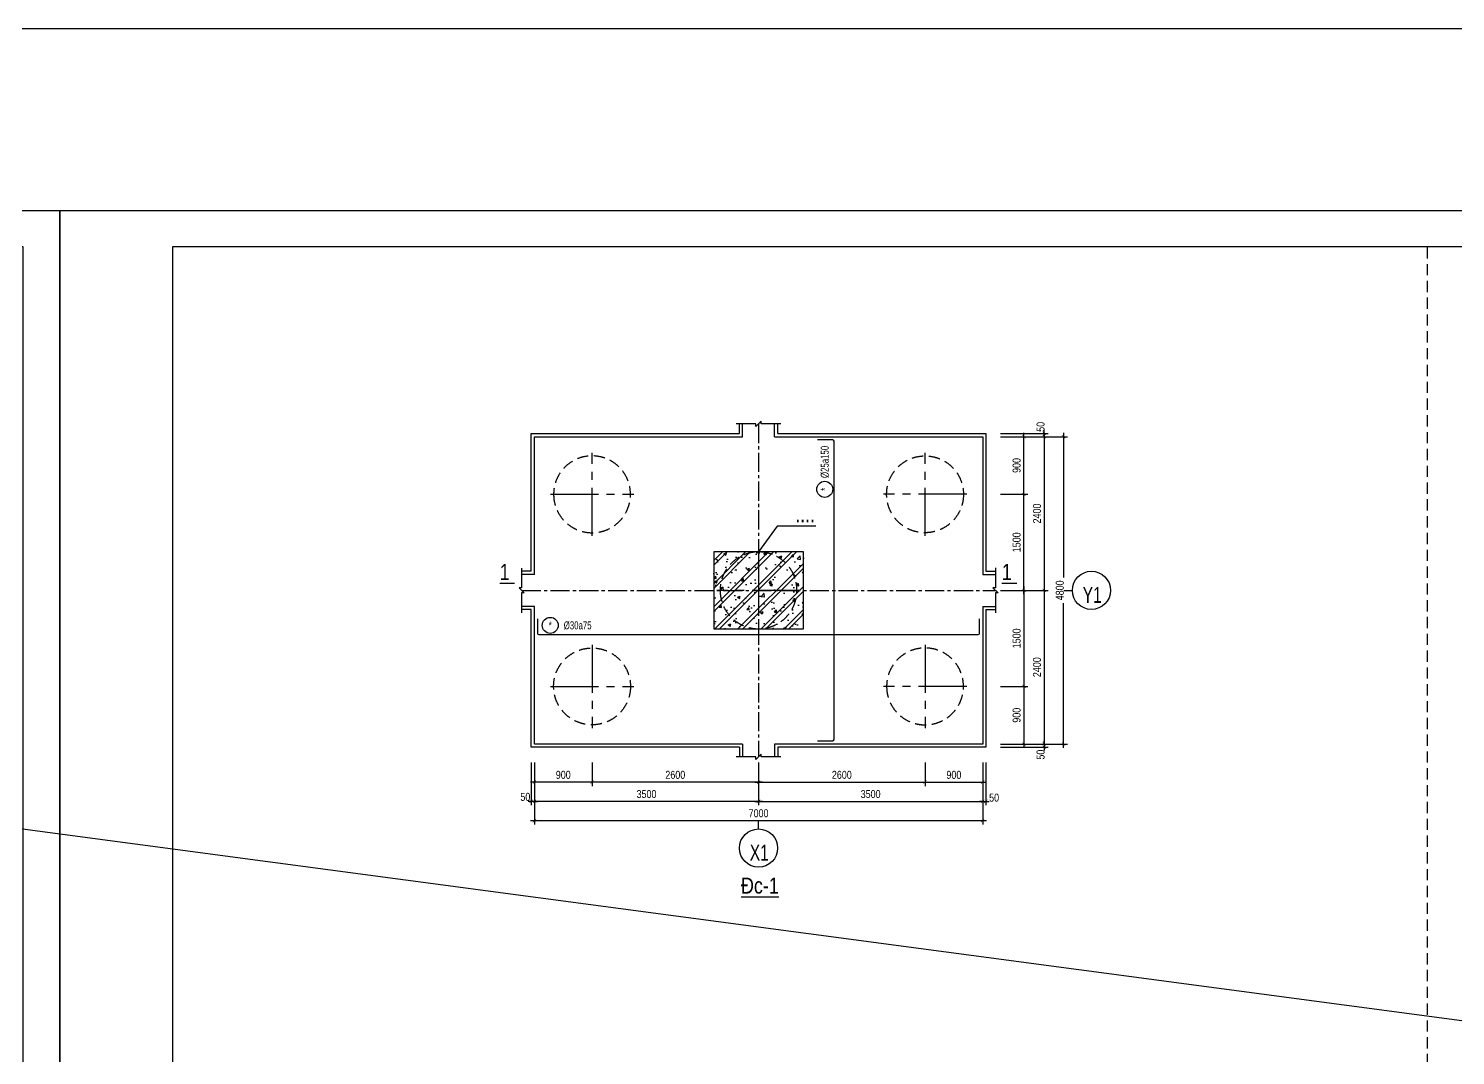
# Model space of a CAD drawing. Extents: x 71 to 2424299, y -14 to 1061502.
# Drawn here: x 1129961 to 1141102, y 494781 to 502800 of the extents above; entities that cross this region are included whole.
import ezdxf
from ezdxf.enums import TextEntityAlignment as Align

# ---------------------------------------------------------------- set-up
doc = ezdxf.new("R2010")
doc.units = 0
doc.header["$LTSCALE"] = 1000
doc.header["$MEASUREMENT"] = 0
doc.header["$PDMODE"] = 3
doc.linetypes.add('CENTER2', pattern=[1.125, 0.75, -0.125, 0.125, -0.125])
doc.linetypes.add('HIDDEN', pattern=[0.375, 0.25, -0.125])
doc.layers.get('0').update_dxf_attribs({"linetype": 'CONTINUOUS'})
doc.layers.get('Defpoints').update_dxf_attribs({"linetype": 'CONTINUOUS'})
for name, color, linetype in [('CDC.01.AXIS', 160, 'CENTER2'), ('CDC.02.DIM', 1, 'CONTINUOUS'), ('CDC.03.BORDER', 3, 'CONTINUOUS'), ('CDC.04.HIDDEN', 8, 'HIDDEN'), ('CDC.05.STEEL', 4, 'CONTINUOUS'), ('CDC.06.TEXT', 2, 'CONTINUOUS'), ('CDC.09.COLUMN', 4, 'CONTINUOUS'), ('CDC.10.HATCH', 9, 'CONTINUOUS'), ('CDC.11.NOTE', 8, 'CONTINUOUS'), ('CDC.12.PILE', 7, 'CONTINUOUS'), ('CDC.14.STEELNUM', 9, 'CONTINUOUS'), ('KCS_CHI', 1, 'CONTINUOUS')]:
    doc.layers.add(name, color=color, linetype=linetype)
doc.styles.add('ARIAL', font='arial.ttf', dxfattribs={"width": 0.8})
doc.dimstyles.new('50', dxfattribs={"dimscale": 25, "dimtxt": 2.5, "dimasz": 1, "dimexe": 1.2, "dimexo": 0, "dimgap": 1, "dimtad": 1, "dimdec": 0, "dimlfac": 2, "dimdsep": 46, "dimtxsty": 'ARIAL', "dimblk": 'ARCHTICK', "dimcen": 1, "dimdle": 1.2, "dimclrd": 1, "dimclre": 1, "dimclrt": 2, "dimadec": 0, "dimazin": 0, "dimtfac": 0.00072, "dimtdec": 0, "dimtix": 1, "dimtmove": 2, "dimatfit": 3, "dimfxl": 1, "dimtolj": 1, "dimarcsym": 0})

# ---------------------------------------------------------------- blocks, each defined once
blk = doc.blocks.new('_ArchTick')
at = {"color": 0, "linetype": 'ByBlock', "const_width": 0.15}
blk.add_lwpolyline([(-0.5, -0.5), (0.5, 0.5)], dxfattribs=at)
blk = doc.blocks.new('*D1817')
at = {"layer": 'CDC.02.DIM', "color": 1, "lineweight": -2, "transparency": 16777216}
for p, q in [((1137550, 499613), (1137922, 499613)), ((1137892, 499643), (1137892, 498383)), ((1137550, 498413), (1137922, 498413))]:
    blk.add_line(p, q, dxfattribs=at)
at = {"layer": 'Defpoints', "color": 0, "transparency": 16777216}
for p in [(1137550, 499613), (1137550, 498413), (1137892, 498413)]:
    blk.add_point(p, dxfattribs=at)
at = {"layer": 'CDC.02.DIM', "color": 1, "lineweight": -2, "transparency": 16777216, "xscale": 25, "yscale": 25, "zscale": 25}
for p, rotation in [((1137892, 499613), 90), ((1137892, 498413), 270)]:
    blk.add_blockref('_ArchTick', p, dxfattribs=dict(at, rotation=rotation))
at = {"layer": 'CDC.02.DIM', "color": 2, "transparency": 16777216, "insert": (1137835, 499013), "char_height": 62.5, "attachment_point": 5, "rotation": 90, "style": 'ARIAL'}
blk.add_mtext('\\A1;2400', dxfattribs=at)
blk = doc.blocks.new('*D1818')
at = {"layer": 'CDC.02.DIM', "color": 1, "lineweight": -2, "transparency": 16777216}
for p, q in [((1137550, 498413), (1137922, 498413)), ((1137892, 498443), (1137892, 497183)), ((1137550, 497213), (1137922, 497213))]:
    blk.add_line(p, q, dxfattribs=at)
at = {"layer": 'Defpoints', "color": 0, "transparency": 16777216}
for p in [(1137550, 498413), (1137550, 497213), (1137892, 497213)]:
    blk.add_point(p, dxfattribs=at)
at = {"layer": 'CDC.02.DIM', "color": 1, "lineweight": -2, "transparency": 16777216, "xscale": 25, "yscale": 25, "zscale": 25}
for p, rotation in [((1137892, 498413), 90), ((1137892, 497213), 270)]:
    blk.add_blockref('_ArchTick', p, dxfattribs=dict(at, rotation=rotation))
at = {"layer": 'CDC.02.DIM', "color": 2, "transparency": 16777216, "insert": (1137835, 497813), "char_height": 62.5, "attachment_point": 5, "rotation": 90, "style": 'ARIAL'}
blk.add_mtext('\\A1;2400', dxfattribs=at)
blk = doc.blocks.new('*D1819')
at = {"layer": 'CDC.02.DIM', "color": 1, "lineweight": -2, "transparency": 16777216}
for p, q in [((1137550, 499613), (1138072, 499613)), ((1138042, 499643), (1138042, 498514)), ((1138042, 497183), (1138042, 498313)), ((1137550, 497213), (1138072, 497213))]:
    blk.add_line(p, q, dxfattribs=at)
at = {"layer": 'Defpoints', "color": 0, "transparency": 16777216}
for p in [(1137550, 499613), (1137550, 497213), (1138042, 497213)]:
    blk.add_point(p, dxfattribs=at)
at = {"layer": 'CDC.02.DIM', "color": 1, "lineweight": -2, "transparency": 16777216, "xscale": 25, "yscale": 25, "zscale": 25}
for p, rotation in [((1138042, 499613), 90), ((1138042, 497213), 270)]:
    blk.add_blockref('_ArchTick', p, dxfattribs=dict(at, rotation=rotation))
at = {"layer": 'CDC.02.DIM', "color": 2, "transparency": 16777216, "insert": (1138013, 498413), "char_height": 62.5, "attachment_point": 5, "rotation": 90, "style": 'ARIAL'}
blk.add_mtext('\\A1;4800', dxfattribs=at)
blk = doc.blocks.new('*D1820')
at = {"layer": 'CDC.02.DIM', "color": 1, "lineweight": -2, "transparency": 16777216}
for p, q in [((1137550, 499638), (1137922, 499638)), ((1137550, 499613), (1137922, 499613)), ((1137892, 499638), (1137892, 499663)), ((1137892, 499613), (1137892, 499638)), ((1137892, 499613), (1137892, 499588))]:
    blk.add_line(p, q, dxfattribs=at)
at = {"layer": 'Defpoints', "color": 0, "transparency": 16777216}
for p in [(1137550, 499638), (1137550, 499613), (1137892, 499638)]:
    blk.add_point(p, dxfattribs=at)
at = {"layer": 'CDC.02.DIM', "color": 1, "lineweight": -2, "transparency": 16777216, "xscale": 25, "yscale": 25, "zscale": 25}
for p, rotation in [((1137892, 499638), 270), ((1137892, 499613), 90)]:
    blk.add_blockref('_ArchTick', p, dxfattribs=dict(at, rotation=rotation))
at = {"layer": 'CDC.02.DIM', "color": 2, "transparency": 16777216, "insert": (1137863, 499690), "char_height": 62.5, "attachment_point": 5, "rotation": 90, "style": 'ARIAL'}
blk.add_mtext('\\A1;50', dxfattribs=at)
blk = doc.blocks.new('*D1821')
at = {"layer": 'CDC.02.DIM', "color": 1, "lineweight": -2, "transparency": 16777216}
for p, q in [((1137892, 497213), (1137892, 497238)), ((1137550, 497213), (1137922, 497213)), ((1137550, 497188), (1137922, 497188)), ((1137892, 497213), (1137892, 497188)), ((1137892, 497188), (1137892, 497163))]:
    blk.add_line(p, q, dxfattribs=at)
at = {"layer": 'Defpoints', "color": 0, "transparency": 16777216}
for p in [(1137550, 497213), (1137550, 497188), (1137892, 497188)]:
    blk.add_point(p, dxfattribs=at)
at = {"layer": 'CDC.02.DIM', "color": 1, "lineweight": -2, "transparency": 16777216, "xscale": 25, "yscale": 25, "zscale": 25}
for p, rotation in [((1137892, 497213), 270), ((1137892, 497188), 90)]:
    blk.add_blockref('_ArchTick', p, dxfattribs=dict(at, rotation=rotation))
at = {"layer": 'CDC.02.DIM', "color": 2, "transparency": 16777216, "insert": (1137863, 497130), "char_height": 62.5, "attachment_point": 5, "rotation": 90, "style": 'ARIAL'}
blk.add_mtext('\\A1;50', dxfattribs=at)
blk = doc.blocks.new('*D1822')
at = {"layer": 'CDC.02.DIM', "color": 1, "lineweight": -2, "transparency": 16777216}
for p, q in [((1137550, 499163), (1137763, 499163)), ((1137733, 498383), (1137733, 499193)), ((1137550, 498413), (1137763, 498413))]:
    blk.add_line(p, q, dxfattribs=at)
at = {"layer": 'Defpoints', "color": 0, "transparency": 16777216}
for p in [(1137550, 499163), (1137733, 499163), (1137550, 498413)]:
    blk.add_point(p, dxfattribs=at)
at = {"layer": 'CDC.02.DIM', "color": 1, "lineweight": -2, "transparency": 16777216, "xscale": 25, "yscale": 25, "zscale": 25}
for p, rotation in [((1137733, 499163), 90), ((1137733, 498413), 270)]:
    blk.add_blockref('_ArchTick', p, dxfattribs=dict(at, rotation=rotation))
at = {"layer": 'CDC.02.DIM', "color": 2, "transparency": 16777216, "insert": (1137676, 498788), "char_height": 62.5, "attachment_point": 5, "rotation": 90, "style": 'ARIAL'}
blk.add_mtext('\\A1;1500', dxfattribs=at)
blk = doc.blocks.new('*D1823')
at = {"layer": 'CDC.02.DIM', "color": 1, "lineweight": -2, "transparency": 16777216}
for p, q in [((1137550, 498413), (1137763, 498413)), ((1137733, 498443), (1137733, 497633)), ((1137550, 497663), (1137763, 497663))]:
    blk.add_line(p, q, dxfattribs=at)
at = {"layer": 'Defpoints', "color": 0, "transparency": 16777216}
for p in [(1137550, 498413), (1137550, 497663), (1137733, 497663)]:
    blk.add_point(p, dxfattribs=at)
at = {"layer": 'CDC.02.DIM', "color": 1, "lineweight": -2, "transparency": 16777216, "xscale": 25, "yscale": 25, "zscale": 25}
for p, rotation in [((1137733, 498413), 90), ((1137733, 497663), 270)]:
    blk.add_blockref('_ArchTick', p, dxfattribs=dict(at, rotation=rotation))
at = {"layer": 'CDC.02.DIM', "color": 2, "transparency": 16777216, "insert": (1137676, 498038), "char_height": 62.5, "attachment_point": 5, "rotation": 90, "style": 'ARIAL'}
blk.add_mtext('\\A1;1500', dxfattribs=at)
blk = doc.blocks.new('*D1824')
at = {"layer": 'CDC.02.DIM', "color": 1, "lineweight": -2, "transparency": 16777216}
for p, q in [((1133911, 497070), (1133911, 496735)), ((1135661, 497070), (1135661, 496735)), ((1135691, 496765), (1133881, 496765))]:
    blk.add_line(p, q, dxfattribs=at)
at = {"layer": 'Defpoints', "color": 0, "transparency": 16777216}
for p in [(1133911, 497070), (1135661, 497070), (1133911, 496765)]:
    blk.add_point(p, dxfattribs=at)
at = {"layer": 'CDC.02.DIM', "color": 1, "lineweight": -2, "transparency": 16777216, "xscale": 25, "yscale": 25, "zscale": 25, "rotation": 180}
blk.add_blockref('_ArchTick', (1133911, 496765), dxfattribs=at)
at = {"layer": 'CDC.02.DIM', "color": 1, "lineweight": -2, "transparency": 16777216, "xscale": 25, "yscale": 25, "zscale": 25}
blk.add_blockref('_ArchTick', (1135661, 496765), dxfattribs=at)
at = {"layer": 'CDC.02.DIM', "color": 2, "transparency": 16777216, "insert": (1134786, 496822), "char_height": 62.5, "attachment_point": 5, "style": 'ARIAL'}
blk.add_mtext('\\A1;3500', dxfattribs=at)
blk = doc.blocks.new('*D1825')
at = {"layer": 'CDC.02.DIM', "color": 1, "lineweight": -2, "transparency": 16777216}
for p, q in [((1133886, 497070), (1133886, 496735)), ((1133911, 497070), (1133911, 496735)), ((1133886, 496765), (1133861, 496765)), ((1133911, 496765), (1133886, 496765)), ((1133911, 496765), (1133936, 496765))]:
    blk.add_line(p, q, dxfattribs=at)
at = {"layer": 'Defpoints', "color": 0, "transparency": 16777216}
for p in [(1133886, 497070), (1133911, 497070), (1133886, 496765)]:
    blk.add_point(p, dxfattribs=at)
at = {"layer": 'CDC.02.DIM', "color": 1, "lineweight": -2, "transparency": 16777216, "xscale": 25, "yscale": 25, "zscale": 25}
blk.add_blockref('_ArchTick', (1133886, 496765), dxfattribs=at)
at = {"layer": 'CDC.02.DIM', "color": 1, "lineweight": -2, "transparency": 16777216, "xscale": 25, "yscale": 25, "zscale": 25, "rotation": 180}
blk.add_blockref('_ArchTick', (1133911, 496765), dxfattribs=at)
at = {"layer": 'CDC.02.DIM', "color": 2, "transparency": 16777216, "insert": (1133840, 496800), "char_height": 62.5, "attachment_point": 5, "style": 'ARIAL'}
blk.add_mtext('\\A1;50', dxfattribs=at)
blk = doc.blocks.new('*D1826')
at = {"layer": 'CDC.02.DIM', "color": 1, "lineweight": -2, "transparency": 16777216}
for p, q in [((1135661, 497070), (1135661, 496735)), ((1137411, 497070), (1137411, 496735)), ((1135631, 496765), (1137441, 496765))]:
    blk.add_line(p, q, dxfattribs=at)
at = {"layer": 'Defpoints', "color": 0, "transparency": 16777216}
for p in [(1135661, 497070), (1137411, 497070), (1137411, 496765)]:
    blk.add_point(p, dxfattribs=at)
at = {"layer": 'CDC.02.DIM', "color": 1, "lineweight": -2, "transparency": 16777216, "xscale": 25, "yscale": 25, "zscale": 25, "rotation": 180}
blk.add_blockref('_ArchTick', (1135661, 496765), dxfattribs=at)
at = {"layer": 'CDC.02.DIM', "color": 1, "lineweight": -2, "transparency": 16777216, "xscale": 25, "yscale": 25, "zscale": 25}
blk.add_blockref('_ArchTick', (1137411, 496765), dxfattribs=at)
at = {"layer": 'CDC.02.DIM', "color": 2, "transparency": 16777216, "insert": (1136536, 496822), "char_height": 62.5, "attachment_point": 5, "style": 'ARIAL'}
blk.add_mtext('\\A1;3500', dxfattribs=at)
blk = doc.blocks.new('*D1827')
at = {"layer": 'CDC.02.DIM', "color": 1, "lineweight": -2, "transparency": 16777216}
for p, q in [((1137411, 497070), (1137411, 496735)), ((1137436, 497070), (1137436, 496735)), ((1137411, 496765), (1137386, 496765)), ((1137411, 496765), (1137436, 496765)), ((1137436, 496765), (1137461, 496765))]:
    blk.add_line(p, q, dxfattribs=at)
at = {"layer": 'Defpoints', "color": 0, "transparency": 16777216}
for p in [(1137411, 497070), (1137436, 497070), (1137436, 496765)]:
    blk.add_point(p, dxfattribs=at)
at = {"layer": 'CDC.02.DIM', "color": 1, "lineweight": -2, "transparency": 16777216, "xscale": 25, "yscale": 25, "zscale": 25}
blk.add_blockref('_ArchTick', (1137411, 496765), dxfattribs=at)
at = {"layer": 'CDC.02.DIM', "color": 1, "lineweight": -2, "transparency": 16777216, "xscale": 25, "yscale": 25, "zscale": 25, "rotation": 180}
blk.add_blockref('_ArchTick', (1137436, 496765), dxfattribs=at)
at = {"layer": 'CDC.02.DIM', "color": 2, "transparency": 16777216, "insert": (1137500, 496794), "char_height": 62.5, "attachment_point": 5, "style": 'ARIAL'}
blk.add_mtext('\\A1;50', dxfattribs=at)
blk = doc.blocks.new('*D1828')
at = {"layer": 'CDC.02.DIM', "color": 1, "lineweight": -2, "transparency": 16777216}
for p, q in [((1133911, 497070), (1133911, 496585)), ((1137411, 497070), (1137411, 496585)), ((1133881, 496615), (1137441, 496615))]:
    blk.add_line(p, q, dxfattribs=at)
at = {"layer": 'Defpoints', "color": 0, "transparency": 16777216}
for p in [(1133911, 497070), (1137411, 497070), (1137411, 496615)]:
    blk.add_point(p, dxfattribs=at)
at = {"layer": 'CDC.02.DIM', "color": 1, "lineweight": -2, "transparency": 16777216, "xscale": 25, "yscale": 25, "zscale": 25, "rotation": 180}
blk.add_blockref('_ArchTick', (1133911, 496615), dxfattribs=at)
at = {"layer": 'CDC.02.DIM', "color": 1, "lineweight": -2, "transparency": 16777216, "xscale": 25, "yscale": 25, "zscale": 25}
blk.add_blockref('_ArchTick', (1137411, 496615), dxfattribs=at)
at = {"layer": 'CDC.02.DIM', "color": 2, "transparency": 16777216, "insert": (1135661, 496672), "char_height": 62.5, "attachment_point": 5, "style": 'ARIAL'}
blk.add_mtext('\\A1;7000', dxfattribs=at)
blk = doc.blocks.new('*D1829')
at = {"layer": 'CDC.02.DIM', "color": 1, "lineweight": -2, "transparency": 16777216}
for p, q in [((1134361, 497070), (1134361, 496885)), ((1135661, 497070), (1135661, 496885)), ((1135691, 496915), (1134331, 496915))]:
    blk.add_line(p, q, dxfattribs=at)
at = {"layer": 'Defpoints', "color": 0, "transparency": 16777216}
for p in [(1134361, 497070), (1135661, 497070), (1134361, 496915)]:
    blk.add_point(p, dxfattribs=at)
at = {"layer": 'CDC.02.DIM', "color": 1, "lineweight": -2, "transparency": 16777216, "xscale": 25, "yscale": 25, "zscale": 25, "rotation": 180}
blk.add_blockref('_ArchTick', (1134361, 496915), dxfattribs=at)
at = {"layer": 'CDC.02.DIM', "color": 1, "lineweight": -2, "transparency": 16777216, "xscale": 25, "yscale": 25, "zscale": 25}
blk.add_blockref('_ArchTick', (1135661, 496915), dxfattribs=at)
at = {"layer": 'CDC.02.DIM', "color": 2, "transparency": 16777216, "insert": (1135011, 496972), "char_height": 62.5, "attachment_point": 5, "style": 'ARIAL'}
blk.add_mtext('\\A1;2600', dxfattribs=at)
blk = doc.blocks.new('*D1830')
at = {"layer": 'CDC.02.DIM', "color": 1, "lineweight": -2, "transparency": 16777216}
for p, q in [((1135661, 497070), (1135661, 496885)), ((1136961, 497070), (1136961, 496885)), ((1135631, 496915), (1136991, 496915))]:
    blk.add_line(p, q, dxfattribs=at)
at = {"layer": 'Defpoints', "color": 0, "transparency": 16777216}
for p in [(1135661, 497070), (1136961, 497070), (1136961, 496915)]:
    blk.add_point(p, dxfattribs=at)
at = {"layer": 'CDC.02.DIM', "color": 1, "lineweight": -2, "transparency": 16777216, "xscale": 25, "yscale": 25, "zscale": 25, "rotation": 180}
blk.add_blockref('_ArchTick', (1135661, 496915), dxfattribs=at)
at = {"layer": 'CDC.02.DIM', "color": 1, "lineweight": -2, "transparency": 16777216, "xscale": 25, "yscale": 25, "zscale": 25}
blk.add_blockref('_ArchTick', (1136961, 496915), dxfattribs=at)
at = {"layer": 'CDC.02.DIM', "color": 2, "transparency": 16777216, "insert": (1136311, 496972), "char_height": 62.5, "attachment_point": 5, "style": 'ARIAL'}
blk.add_mtext('\\A1;2600', dxfattribs=at)
blk = doc.blocks.new('D1200')
at = {"layer": 'CDC.01.AXIS'}
for p, q in [((0, -650), (0, 650)), ((650, 0), (-650, 0))]:
    blk.add_line(p, q, dxfattribs=at)
at = {"layer": 'CDC.04.HIDDEN', "ltscale": 0.7}
blk.add_circle((0, 0), 600, dxfattribs=at)
blk = doc.blocks.new('*D1725')
at = {"layer": 'CDC.02.DIM', "color": 1, "lineweight": -2, "transparency": 16777216}
for p, q in [((1133911, 497070), (1133911, 496885)), ((1134361, 497070), (1134361, 496885)), ((1134391, 496915), (1133881, 496915))]:
    blk.add_line(p, q, dxfattribs=at)
at = {"layer": 'Defpoints', "color": 0, "transparency": 16777216}
for p in [(1133911, 497070), (1134361, 497070), (1133911, 496915)]:
    blk.add_point(p, dxfattribs=at)
at = {"layer": 'CDC.02.DIM', "color": 1, "lineweight": -2, "transparency": 16777216, "xscale": 25, "yscale": 25, "zscale": 25, "rotation": 180}
blk.add_blockref('_ArchTick', (1133911, 496915), dxfattribs=at)
at = {"layer": 'CDC.02.DIM', "color": 1, "lineweight": -2, "transparency": 16777216, "xscale": 25, "yscale": 25, "zscale": 25}
blk.add_blockref('_ArchTick', (1134361, 496915), dxfattribs=at)
at = {"layer": 'CDC.02.DIM', "color": 2, "transparency": 16777216, "insert": (1134136, 496972), "char_height": 62.5, "attachment_point": 5, "style": 'ARIAL'}
blk.add_mtext('\\A1;900', dxfattribs=at)
blk = doc.blocks.new('*D1726')
at = {"layer": 'CDC.02.DIM', "color": 1, "lineweight": -2, "transparency": 16777216}
for p, q in [((1136961, 497070), (1136961, 496885)), ((1137411, 497070), (1137411, 496885)), ((1136931, 496915), (1137441, 496915))]:
    blk.add_line(p, q, dxfattribs=at)
at = {"layer": 'Defpoints', "color": 0, "transparency": 16777216}
for p in [(1136961, 497070), (1137411, 497070), (1137411, 496915)]:
    blk.add_point(p, dxfattribs=at)
at = {"layer": 'CDC.02.DIM', "color": 1, "lineweight": -2, "transparency": 16777216, "xscale": 25, "yscale": 25, "zscale": 25, "rotation": 180}
blk.add_blockref('_ArchTick', (1136961, 496915), dxfattribs=at)
at = {"layer": 'CDC.02.DIM', "color": 1, "lineweight": -2, "transparency": 16777216, "xscale": 25, "yscale": 25, "zscale": 25}
blk.add_blockref('_ArchTick', (1137411, 496915), dxfattribs=at)
at = {"layer": 'CDC.02.DIM', "color": 2, "transparency": 16777216, "insert": (1137186, 496972), "char_height": 62.5, "attachment_point": 5, "style": 'ARIAL'}
blk.add_mtext('\\A1;900', dxfattribs=at)
blk = doc.blocks.new('*D1727')
at = {"layer": 'CDC.02.DIM', "color": 1, "lineweight": -2, "transparency": 16777216}
for p, q in [((1137733, 497693), (1137733, 497183)), ((1137550, 497663), (1137763, 497663)), ((1137550, 497213), (1137763, 497213))]:
    blk.add_line(p, q, dxfattribs=at)
at = {"layer": 'Defpoints', "color": 0, "transparency": 16777216}
for p in [(1137550, 497663), (1137550, 497213), (1137733, 497213)]:
    blk.add_point(p, dxfattribs=at)
at = {"layer": 'CDC.02.DIM', "color": 1, "lineweight": -2, "transparency": 16777216, "xscale": 25, "yscale": 25, "zscale": 25}
for p, rotation in [((1137733, 497663), 90), ((1137733, 497213), 270)]:
    blk.add_blockref('_ArchTick', p, dxfattribs=dict(at, rotation=rotation))
at = {"layer": 'CDC.02.DIM', "color": 2, "transparency": 16777216, "insert": (1137676, 497438), "char_height": 62.5, "attachment_point": 5, "rotation": 90, "style": 'ARIAL'}
blk.add_mtext('\\A1;900', dxfattribs=at)
blk = doc.blocks.new('*D1728')
at = {"layer": 'CDC.02.DIM', "color": 1, "lineweight": -2, "transparency": 16777216}
for p, q in [((1137550, 499613), (1137763, 499613)), ((1137733, 499133), (1137733, 499643)), ((1137550, 499163), (1137763, 499163))]:
    blk.add_line(p, q, dxfattribs=at)
at = {"layer": 'Defpoints', "color": 0, "transparency": 16777216}
for p in [(1137550, 499613), (1137733, 499613), (1137550, 499163)]:
    blk.add_point(p, dxfattribs=at)
at = {"layer": 'CDC.02.DIM', "color": 1, "lineweight": -2, "transparency": 16777216, "xscale": 25, "yscale": 25, "zscale": 25}
for p, rotation in [((1137733, 499613), 90), ((1137733, 499163), 270)]:
    blk.add_blockref('_ArchTick', p, dxfattribs=dict(at, rotation=rotation))
at = {"layer": 'CDC.02.DIM', "color": 2, "transparency": 16777216, "insert": (1137676, 499388), "char_height": 62.5, "attachment_point": 5, "rotation": 90, "style": 'ARIAL'}
blk.add_mtext('\\A1;900', dxfattribs=at)
blk = doc.blocks.new('34')
at = {"color": 4, "elevation": 0}
blk.add_lwpolyline([(1087304, 521743), (1107165, 521743), (1107165, 536023), (1087304, 536023)], close=True, dxfattribs=at)
at = {"layer": 'Defpoints', "elevation": 0}
blk.add_lwpolyline([(1086424, 521457), (1086424, 536307), (1107449, 536307), (1107449, 521457), (1086424, 521457)], close=True, dxfattribs=at)

msp = doc.modelspace()

# ---------------------------------------------------------------- hatches: boundary and pattern name
at = {"layer": 'CDC.10.HATCH'}
h = msp.add_hatch(dxfattribs=at)
h.set_pattern_fill('CHAU-01', color=256, scale=30, style=0, pattern_type=2)
h.set_pattern_definition([(50, (0, -17150), (215.178055, -18.82564), [22.5, -247.5]), (355, (0, -17150), (-41.6254, 225.65764), [18, -198]), (100.4514, (17.93, -17151.57), (173.552815, 206.831863), [19.122057, -210.342634]), (46.1842, (0, -17090), (320.172315, -49.655704), [33.75, -371.25]), (96.6356, (26.68, -17094.14), (280.39881, 292.23536), [28.68309, -315.5139]), (351.1842, (0, -17090), (280.39858, 292.23558), [27, -297]), (21, (30, -17105), (179.072116, -120.785667), [22.5, -247.5]), (326, (30, -17105), (72.9946, 217.545014), [18, -198]), (71.4514, (44.92, -17115.07), (252.06679, 96.75915), [19.122057, -210.342634]), (37.5, (0, -17150), (3.6479566, 99.868156), [0, -195.6, 0, -201, 0, -198.75]), (7.5, (0, -17150), (78.920861, 118.323514), [0, -114.6, 0, -191.1, 0, -75.75]), (327.5, (-66.9, -17150), (160.146731, -6.7664615), [0, -75, 0, -234, 0, -310.5]), (317.5, (-96.9, -17150), (174.955851, 30.031495), [0, -97.5, 0, -155.4, 0, -220.5]), (45, (0, -17150), (-90.156115, 90.156115), []), (45, (0, -17113.25), (-90.156115, 90.156115), [])])
h.paths.add_polyline_path([(1136011.15, 498713.12), (1135311.15, 498713.12), (1135311.15, 498113.12), (1136011.15, 498113.12)])

# ---------------------------------------------------------------- linework, layer by layer
at = {"layer": 'CDC.01.AXIS', "ltscale": 0.2}
for p, q in [((1135660.9, 499712.89), (1135660.9, 497112.89)), ((1133810.9, 498412.89), (1137510.9, 498412.89))]:
    msp.add_line(p, q, dxfattribs=at)
at = {"layer": 'CDC.03.BORDER'}
for p, q in [((1135535.9, 499612.89), (1135535.9, 499712.89)), ((1135785.9, 499612.89), (1135785.9, 499712.89)), ((1133910.9, 498537.37), (1133810.9, 498537.37)), ((1137410.9, 498537.89), (1137510.9, 498537.89)), ((1133910.9, 498287.37), (1133810.9, 498287.37)), ((1137410.9, 498287.89), (1137510.9, 498287.89)), ((1135535.9, 497212.89), (1135535.9, 497112.89)), ((1135785.9, 497212.89), (1135785.9, 497112.89))]:
    msp.add_line(p, q, dxfattribs=at)
at = {"layer": 'CDC.03.BORDER', "elevation": 0}
for points in [[(1133910.9, 498537.37), (1133910.9, 499612.89), (1135535.9, 499612.89)], [(1135785.9, 499612.89), (1137410.9, 499612.89), (1137410.9, 498537.89)], [(1135535.9, 497212.89), (1133910.9, 497212.89), (1133910.9, 498287.37)], [(1137410.9, 498287.89), (1137410.9, 497212.89), (1135785.9, 497212.89)]]:
    msp.add_lwpolyline(points, dxfattribs=at)
at = {"layer": 'CDC.04.HIDDEN', "ltscale": 0.35}
msp.add_line((1140880.9, 501092.5), (1140880.9, 486817.5), dxfattribs=at)
at = {"layer": 'CDC.05.STEEL', "elevation": 0}
for points in [[(1136120, 497237.89), (1136240.12, 497237.89, 0.41421356), (1136250.12, 497247.89), (1136250.12, 499577.89, 0.41421356), (1136240.12, 499587.89), (1136120, 499587.89)], [(1133935.9, 498190), (1133935.9, 498077.26, 0.41421356), (1133945.9, 498067.26), (1137375.9, 498067.26, 0.41421356), (1137385.9, 498077.26), (1137385.9, 498190)]]:
    msp.add_lwpolyline(points, format="xyb", dxfattribs=at)
at = {"layer": 'CDC.09.COLUMN', "elevation": 0}
msp.add_lwpolyline([(1135311.15, 498113.12), (1136011.15, 498113.12), (1136011.15, 498713.12), (1135311.15, 498713.12)], close=True, dxfattribs=at)
at = {"layer": 'CDC.11.NOTE'}
for p, q in [((1135510.9, 499637.89), (1135510.9, 499712.89)), ((1135810.9, 499637.89), (1135810.9, 499712.89)), ((1133885.9, 498562.37), (1133810.9, 498562.37)), ((1137435.9, 498562.89), (1137510.9, 498562.89)), ((1138045.25, 498412.95), (1138111.17, 498412.95)), ((1133885.9, 498262.37), (1133810.9, 498262.37)), ((1137435.9, 498262.89), (1137510.9, 498262.89)), ((1135510.9, 497187.89), (1135510.9, 497112.89)), ((1135810.9, 497187.89), (1135810.9, 497112.89)), ((1135660.9, 496549.55), (1135660.9, 496615.47))]:
    msp.add_line(p, q, dxfattribs=at)
at = {"layer": 'CDC.11.NOTE', "elevation": 0}
for points in [[(1135835.9, 499712.89), (1135680.9, 499712.89), (1135680.9, 499732.89), (1135640.9, 499692.89), (1135640.9, 499712.89), (1135485.9, 499712.89)], [(1133885.9, 498562.37), (1133885.9, 499637.89), (1135510.9, 499637.89)], [(1135810.9, 499637.89), (1137435.9, 499637.89), (1137435.9, 498562.89)], [(1133810.9, 498587.37), (1133810.9, 498432.37), (1133790.9, 498432.37), (1133830.9, 498392.37), (1133810.9, 498392.37), (1133810.9, 498237.37)], [(1137510.9, 498587.89), (1137510.9, 498432.89), (1137490.9, 498432.89), (1137530.9, 498392.89), (1137510.9, 498392.89), (1137510.9, 498237.89)], [(1135510.9, 497187.89), (1133885.9, 497187.89), (1133885.9, 498262.37)], [(1137435.9, 498262.89), (1137435.9, 497187.89), (1135810.9, 497187.89)], [(1135835.9, 497112.89), (1135680.9, 497112.89), (1135680.9, 497132.89), (1135640.9, 497092.89), (1135640.9, 497112.89), (1135485.9, 497112.89)]]:
    msp.add_lwpolyline(points, dxfattribs=at)
at = {"layer": 'CDC.11.NOTE'}
for centre in [(1138260.31, 498412.95), (1135660.9, 496400.4)]:
    msp.add_circle(centre, 149.14, dxfattribs=at)
at = {"layer": 'CDC.14.STEELNUM'}
for centre in [(1136177.62, 499201.8), (1134034.47, 498139.76)]:
    msp.add_circle(centre, 62.5, dxfattribs=at)
at = {"layer": 'Defpoints', "color": 1}
msp.add_line((1082950, 502800), (1264360, 478660), dxfattribs=at)
msp.add_lwpolyline([(1082950, 502800), (1264360, 502800), (1264360, 478660), (1082950, 478660)], close=True, dxfattribs=at)
at = {"layer": 'KCS_CHI', "elevation": 0}
msp.add_lwpolyline([(1136109.4, 498914.18), (1135805.83, 498914.18), (1135661.41, 498713.12)], dxfattribs=at)

# ---------------------------------------------------------------- block references
at = {"layer": 'CDC.03.BORDER'}
for p in [(22755.36, -34927.16), (43780.36, -34927.16)]:
    msp.add_blockref('34', p, dxfattribs=at)
at = {"layer": 'CDC.12.PILE', "yscale": 0.5, "zscale": 0.5}
for p, xscale in [((1134360.9, 499162.89), -0.5), ((1136960.9, 499162.89), 0.5)]:
    msp.add_blockref('D1200', p, dxfattribs=dict(at, xscale=xscale))
at = {"layer": 'CDC.12.PILE', "yscale": 0.5, "zscale": 0.5, "rotation": 180}
for p, xscale in [((1135660.9, 498412.89), -0.5), ((1134360.9, 497662.89), 0.5), ((1136960.9, 497662.89), -0.5)]:
    msp.add_blockref('D1200', p, dxfattribs=dict(at, xscale=xscale))

# ---------------------------------------------------------------- texts
at = {"layer": 'CDC.06.TEXT', "style": 'ARIAL', "width": 0.7}
msp.add_text('%%C25a150', height=62.5, rotation=90, dxfattribs=at).set_placement((1136177.62, 499415.82), align=Align.MIDDLE_CENTER)
at = {"layer": 'CDC.06.TEXT', "style": 'ARIAL'}
for s, height, width, p in [('....', 125, 0.8, (1136024.8, 499007.07)), ('%%U1 ', 125, 0.8, (1133698.25, 498556.54, 0)), ('%%U1 ', 125, 0.8, (1137618.25, 498556.54, 0)), ('%%C30a75', 62.5, 0.7, (1134248.49, 498139.76)), ('%%UĐc-1', 125, 0.8, (1135671.52, 496107.63, 0))]:
    msp.add_text(s, height=height, dxfattribs=dict(at, width=width)).set_placement(p, align=Align.MIDDLE_CENTER)
at = {"layer": 'CDC.06.TEXT', "char_height": 125, "width": 116.16, "attachment_point": 8, "line_spacing_factor": 0.938532}
for s, insert in [('{\\fArial|b0|i0|c0|p34;\\W0.7;Y1}', (1138266.23, 498315.28)), ('{\\fArial|b0|i0|c0|p34;\\W0.7;X1}', (1135666.82, 496302.73))]:
    msp.add_mtext(s, dxfattribs=dict(at, insert=insert))
at = {"layer": 'CDC.14.STEELNUM', "style": 'ARIAL', "width": 0.7}
msp.add_text('*', height=62.5, rotation=90, dxfattribs=at).set_placement((1136177.62, 499201.8), align=Align.MIDDLE_CENTER)
msp.add_text('*', height=62.5, dxfattribs=at).set_placement((1134034.47, 498139.76), align=Align.MIDDLE_CENTER)

# ---------------------------------------------------------------- dimensions: what is measured, and where the dimension line sits
at = {"layer": 'CDC.02.DIM'}
for base, p1, p2, picture, middle in [((1137891.79, 499637.89), (1137550, 499612.89), (1137550, 499637.89), '*D1820', (1137863.34, 499690)), ((1138041.79, 497212.89), (1137550, 499612.89), (1137550, 497212.89), '*D1819', (1138013.34, 498413.39)), ((1137891.79, 497187.89), (1137550, 497212.89), (1137550, 497187.89), '*D1821', (1137863.34, 497130))]:
    dim = msp.add_linear_dim(base=base, p1=p1, p2=p2, angle=90, dimstyle='50', dxfattribs=at)
    dim.commit()
    dim.dimension.update_dxf_attribs({"geometry": picture, "text_midpoint": middle, "dimtype": 160})
for base, p1, p2, angle, picture, middle in [((1137891.79, 498412.92), (1137550, 499612.89), (1137550, 498412.92), 90, '*D1817', (1137834.88, 499012.9)), ((1137733.4, 499612.89), (1137550, 499162.89), (1137550, 499612.89), 90, '*D1728', (1137676.48, 499387.89)), ((1137733.4, 499162.89), (1137550, 498412.92), (1137550, 499162.89), 90, '*D1822', (1137676.48, 498787.9)), ((1137891.79, 497212.89), (1137550, 498412.92), (1137550, 497212.89), 90, '*D1818', (1137834.88, 497812.9)), ((1137733.4, 497662.95), (1137550, 498412.92), (1137550, 497662.95), 270, '*D1823', (1137676.48, 498037.93)), ((1137733.4, 497212.89), (1137550, 497662.95), (1137550, 497212.89), 270, '*D1727', (1137676.48, 497437.92))]:
    dim = msp.add_linear_dim(base=base, p1=p1, p2=p2, angle=angle, dimstyle='50', dxfattribs=at)
    dim.commit()
    dim.dimension.update_dxf_attribs({"geometry": picture, "text_midpoint": middle})
for base, p1, p2, picture, middle in [((1133885.9, 496765.47), (1133910.9, 497070), (1133885.9, 497070), '*D1825', (1133840, 496800)), ((1137435.9, 496765.47), (1137410.9, 497070), (1137435.9, 497070), '*D1827', (1137500, 496793.93))]:
    dim = msp.add_linear_dim(base=base, p1=p1, p2=p2, dimstyle='50', dxfattribs=at)
    dim.commit()
    dim.dimension.update_dxf_attribs({"geometry": picture, "text_midpoint": middle, "dimtype": 160})
for base, p1, p2, picture, middle in [((1133910.9, 496765.47), (1135660.9, 497070), (1133910.9, 497070), '*D1824', (1134785.9, 496822.4)), ((1137410.9, 496615.47), (1133910.9, 497070), (1137410.9, 497070), '*D1828', (1135660.9, 496672.38)), ((1133910.9, 496915.47), (1134360.9, 497070), (1133910.9, 497070), '*D1725', (1134135.9, 496972.38)), ((1134360.9, 496915.47), (1135660.9, 497070), (1134360.9, 497070), '*D1829', (1135010.9, 496972.38)), ((1137410.9, 496765.47), (1135660.9, 497070), (1137410.9, 497070), '*D1826', (1136535.9, 496822.4)), ((1136960.9, 496915.47), (1135660.9, 497070), (1136960.9, 497070), '*D1830', (1136310.9, 496972.38)), ((1137410.9, 496915.47), (1136960.9, 497070), (1137410.9, 497070), '*D1726', (1137185.9, 496972.38))]:
    dim = msp.add_linear_dim(base=base, p1=p1, p2=p2, dimstyle='50', dxfattribs=at)
    dim.commit()
    dim.dimension.update_dxf_attribs({"geometry": picture, "text_midpoint": middle})

doc.saveas('drawing.dxf')
